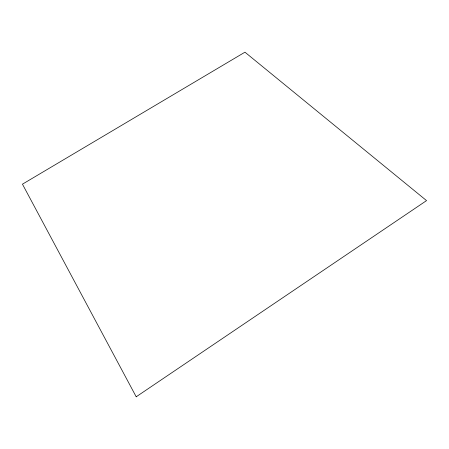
<?xml version="1.0" encoding="UTF-8"?>
<svg xmlns="http://www.w3.org/2000/svg" width="449" height="449" viewBox="0 0 449 449"><rect width="100%" height="100%" fill="white"/><g stroke="black" fill="none" stroke-linecap="round" stroke-linejoin="round"><path stroke-width="0.67" d="M136.204 396.787L426.55 200.608L244.952 52.185L22.45 184.169L136.221 396.815"/></g></svg>
